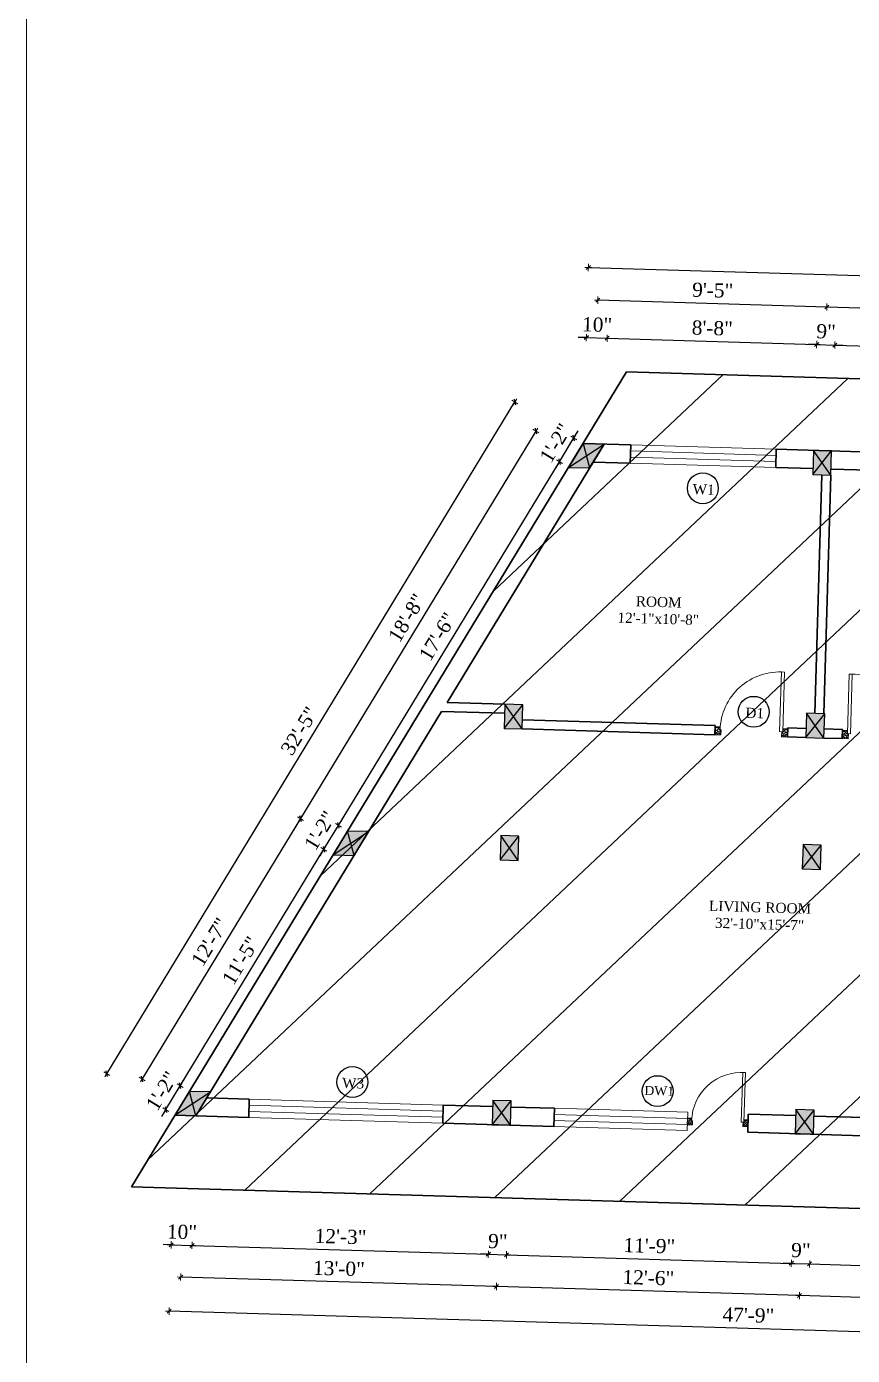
# Model space of a CAD drawing. Header units: inches. Extents: x 4069 to 291496, y -47643 to 12535.
# Drawn here: x 118399 to 118807, y -28215 to -27558 of the extents above; entities that cross this region are included whole.
import ezdxf

# ---------------------------------------------------------------- set-up
doc = ezdxf.new("R2010")
doc.units = ezdxf.units.IN
doc.header["$LTSCALE"] = 5
doc.header["$MEASUREMENT"] = 0
for name, color, linetype, lineweight in [('A-WALL', 7, 'Continuous', 9), ('Dimension', 7, 'Continuous', 18), ('DOOR', 62, 'Continuous', 0), ('Dw', 2, 'Continuous', 18), ('ele1', 21, 'Continuous', 20)]:
    doc.layers.add(name, color=color, linetype=linetype, lineweight=lineweight)
doc.layers.add('dim line', color=7, linetype='Continuous', lineweight=15, true_color=0xfab2b2)
doc.layers.add('TEXT', color=6, linetype='Continuous')
doc.layers.add('WALL', color=7, linetype='Continuous')
doc.styles.add('ordinary', font='times.ttf')
doc.dimstyles.new('Copy of 96', dxfattribs={"dimtxt": 7, "dimasz": 4, "dimexe": 0.5, "dimexo": 0.5, "dimgap": 3, "dimtad": 1, "dimdec": 1, "dimzin": 11, "dimdsep": 46, "dimlunit": 4, "dimtxsty": 'ordinary', "dimblk": 'OBLIQUE', "dimcen": 0.09, "dimse1": 1, "dimse2": 1, "dimclrt": 6, "dimazin": 0, "dimtfac": 1, "dimtdec": 1, "dimtix": 1, "dimtmove": 2, "dimatfit": 3, "dimldrblk": 'leader', "dimfxl": 0.5, "dimfxlon": 1, "dimtolj": 1, "dimtzin": 0, "dimarcsym": 0})

# ---------------------------------------------------------------- blocks, each defined once
blk = doc.blocks.new('c2a')
at = {"color": 1, "ltscale": 5}
for p, q in [((18091.63, 4625.76), (18084.82, 4613.76)), ((18101.98, 4625.76), (18091.63, 4625.76)), ((18095.17, 4613.76), (18101.98, 4625.76)), ((18084.82, 4613.76), (18095.17, 4613.76))]:
    blk.add_line(p, q, dxfattribs=at)
blk = doc.blocks.new('A$C27B36B59')
at = {"layer": 'DOOR'}
for p, q in [((0, 4), (0, 0)), ((2.5, 4), (0, 4)), ((0, 0), (3, 0)), ((2.5, 2.5), (2.5, 4)), ((3, 2.5), (2.5, 2.5)), ((3, 0), (3, 2.5))]:
    blk.add_line(p, q, dxfattribs=at)
for centre, radius, start, end in [((-1.4, -0.54), 4.75, 22.14107, 72.83803), ((1.34, 2.09), 1.64, 45.13802, 144.89476), ((2.21, 0.3), 2.49, 83.31492, 152.65798), ((0.13, 0.37), 2.05, 349.48753, 93.68048), ((1.96, -0.47), 2.01, 58.74475, 166.49498), ((-0.06, 0.32), 1.13, 343.54197, 86.94698), ((2.08, -0.4), 1.17, 38.28162, 160.15192)]:
    blk.add_arc(centre, radius, start, end, dxfattribs=at)
blk = doc.blocks.new('D2')
at = {"layer": 'DOOR'}
for p, q in [((74473.95, 24047.59), (74473.95, 24018.09)), ((74473.95, 24047.59), (74475.45, 24047.59)), ((74475.45, 24047.59), (74475.45, 24018.13))]:
    blk.add_line(p, q, dxfattribs=at)
blk.add_arc((74473.95, 24047.59), 29.5, 180, 272.9146, dxfattribs=at)
at = {"layer": 'DOOR', "xscale": -1, "rotation": 180}
blk.add_blockref('A$C27B36B59', (74441.95, 24050.09), dxfattribs=at)
at = {"layer": 'DOOR', "rotation": 180}
blk.add_blockref('A$C27B36B59', (74477.95, 24050.09), dxfattribs=at)
blk = doc.blocks.new('oblique')
at = {"color": 0, "lineweight": -2}
blk.add_line((0.25, 0.25), (-0.25, -0.25), dxfattribs=at)
at = {"layer": 'dim line', "lineweight": 9}
for p, q in [((-0.4375, 0), (0.4375, 0)), ((0, 0.4375), (0, -0.4375))]:
    blk.add_line(p, q, dxfattribs=at)
blk = doc.blocks.new('*D5235')
at = {"layer": 'A-WALL', "color": 0, "lineweight": -2, "ltscale": 50, "transparency": 16777216}
blk.add_line((118934.1, -28189.87), (118781.17, -28185.3), dxfattribs=at)
at = {"layer": 'Defpoints', "color": 0, "ltscale": 50, "transparency": 16777216}
for p in [(118783.56, -28105.41), (118936.49, -28109.97), (118781.17, -28185.3)]:
    blk.add_point(p, dxfattribs=at)
at = {"layer": 'A-WALL', "color": 0, "lineweight": -2, "ltscale": 50, "transparency": 16777216, "xscale": 4, "yscale": 4, "zscale": 4}
for p, rotation in [((118781.17, -28185.3), 178.2899854281163), ((118934.1, -28189.87), 358.2899854281163)]:
    blk.add_blockref('oblique', p, dxfattribs=dict(at, rotation=rotation))
at = {"layer": 'A-WALL', "color": 6, "ltscale": 50, "transparency": 16777216, "insert": (118857.83, -28181.01), "char_height": 7, "attachment_point": 5, "rotation": 358.28999, "style": 'ordinary'}
blk.add_mtext('\\A1;12\'-9"', dxfattribs=at)
blk = doc.blocks.new('_OBLIQUE')
at = {"color": 0, "linetype": 'ByBlock'}
blk.add_line((-0.5, -0.5), (0.5, 0.5), dxfattribs=at)
blk = doc.blocks.new('leader')
at = {"layer": 'Dimension'}
for p, q in [((0, -4.33), (0, 4.33)), ((-4.42, 0), (4.42, 0))]:
    blk.add_line(p, q, dxfattribs=at)
blk = doc.blocks.new('*D5236')
at = {"layer": 'A-WALL', "color": 0, "lineweight": -2, "ltscale": 50, "transparency": 16777216}
blk.add_line((118781.17, -28185.3), (118631.24, -28180.82), dxfattribs=at)
at = {"layer": 'Defpoints', "color": 0, "ltscale": 50, "transparency": 16777216}
for p in [(118633.62, -28100.93), (118783.56, -28105.41), (118631.24, -28180.82)]:
    blk.add_point(p, dxfattribs=at)
at = {"layer": 'A-WALL', "color": 0, "lineweight": -2, "ltscale": 50, "transparency": 16777216, "xscale": 4, "yscale": 4, "zscale": 4}
for p, rotation in [((118631.24, -28180.82), 178.2899854281163), ((118781.17, -28185.3), 358.2899854281163)]:
    blk.add_blockref('oblique', p, dxfattribs=dict(at, rotation=rotation))
at = {"layer": 'A-WALL', "color": 6, "ltscale": 50, "transparency": 16777216, "insert": (118706.4, -28176.5), "char_height": 7, "attachment_point": 5, "rotation": 358.28999, "style": 'ordinary'}
blk.add_mtext('\\A1;12\'-6"', dxfattribs=at)
blk = doc.blocks.new('*D5237')
at = {"layer": 'A-WALL', "color": 0, "lineweight": -2, "ltscale": 50, "transparency": 16777216}
blk.add_line((118631.24, -28180.82), (118474.98, -28176.16), dxfattribs=at)
at = {"layer": 'Defpoints', "color": 0, "ltscale": 50, "transparency": 16777216}
for p in [(118477.37, -28096.27), (118633.62, -28100.93), (118474.98, -28176.16)]:
    blk.add_point(p, dxfattribs=at)
at = {"layer": 'A-WALL', "color": 0, "lineweight": -2, "ltscale": 50, "transparency": 16777216, "xscale": 4, "yscale": 4, "zscale": 4}
for p, rotation in [((118474.98, -28176.16), 178.2899854281163), ((118631.24, -28180.82), 358.2899854281163)]:
    blk.add_blockref('oblique', p, dxfattribs=dict(at, rotation=rotation))
at = {"layer": 'A-WALL', "color": 6, "ltscale": 50, "transparency": 16777216, "insert": (118553.31, -28171.93), "char_height": 7, "attachment_point": 5, "rotation": 358.28999, "style": 'ordinary'}
blk.add_mtext('\\A1;13\'-0"', dxfattribs=at)
blk = doc.blocks.new('*D5238')
at = {"layer": 'A-WALL', "color": 0, "lineweight": -2, "ltscale": 50, "transparency": 16777216}
blk.add_line((119042.05, -28210.12), (118469.3, -28193.02), dxfattribs=at)
at = {"layer": 'Defpoints', "color": 0, "ltscale": 50, "transparency": 16777216}
for p in [(118472.19, -28096.11), (119044.94, -28113.21), (118469.3, -28193.02)]:
    blk.add_point(p, dxfattribs=at)
at = {"layer": 'A-WALL', "color": 0, "lineweight": -2, "ltscale": 50, "transparency": 16777216, "xscale": 4, "yscale": 4, "zscale": 4}
for p, rotation in [((118469.3, -28193.02), 178.2899854281163), ((119042.05, -28210.12), 358.2899854281163)]:
    blk.add_blockref('oblique', p, dxfattribs=dict(at, rotation=rotation))
at = {"layer": 'A-WALL', "color": 6, "ltscale": 50, "transparency": 16777216, "insert": (118755.87, -28195), "char_height": 7, "attachment_point": 5, "rotation": 358.28999, "style": 'ordinary'}
blk.add_mtext('\\A1;47\'-9"', dxfattribs=at)
blk = doc.blocks.new('*D5239')
at = {"layer": 'A-WALL', "color": 0, "lineweight": -2, "ltscale": 50, "transparency": 16777216}
for p, q in [((118467.63, -28093.34), (118474.8, -28081.55)), ((118474.8, -28081.55), (118476.88, -28078.13)), ((118467.63, -28093.34), (118465.55, -28096.76))]:
    blk.add_line(p, q, dxfattribs=at)
at = {"layer": 'Defpoints', "color": 0, "ltscale": 50, "transparency": 16777216}
for p in [(118474.8, -28081.55), (118479.36, -28084.32), (118472.19, -28096.11)]:
    blk.add_point(p, dxfattribs=at)
at = {"layer": 'A-WALL', "color": 0, "lineweight": -2, "ltscale": 50, "transparency": 16777216, "xscale": 4, "yscale": 4, "zscale": 4}
for p, rotation in [((118474.8, -28081.55), 238.7014709224131), ((118467.63, -28093.34), 58.70147092241314)]:
    blk.add_blockref('oblique', p, dxfattribs=dict(at, rotation=rotation))
at = {"layer": 'A-WALL', "color": 6, "ltscale": 50, "transparency": 16777216, "insert": (118465.66, -28084.07), "char_height": 7, "attachment_point": 5, "rotation": 58.70147, "style": 'ordinary'}
blk.add_mtext('\\A1;1\'-2"', dxfattribs=at)
blk = doc.blocks.new('*D5240')
at = {"layer": 'A-WALL', "color": 0, "lineweight": -2, "ltscale": 50, "transparency": 16777216}
blk.add_line((118474.8, -28081.55), (118545.89, -27964.62), dxfattribs=at)
at = {"layer": 'Defpoints', "color": 0, "ltscale": 50, "transparency": 16777216}
for p in [(118545.89, -27964.62), (118550.45, -27967.39), (118479.36, -28084.32)]:
    blk.add_point(p, dxfattribs=at)
at = {"layer": 'A-WALL', "color": 0, "lineweight": -2, "ltscale": 50, "transparency": 16777216, "xscale": 4, "yscale": 4, "zscale": 4}
for p, rotation in [((118545.89, -27964.62), 58.7014709227024), ((118474.8, -28081.55), 238.7014709227024)]:
    blk.add_blockref('oblique', p, dxfattribs=dict(at, rotation=rotation))
at = {"layer": 'A-WALL', "color": 6, "ltscale": 50, "transparency": 16777216, "insert": (118504.74, -28019.67), "char_height": 7, "attachment_point": 5, "rotation": 58.70147, "style": 'ordinary'}
blk.add_mtext('\\A1;11\'-5"', dxfattribs=at)
blk = doc.blocks.new('*D5241')
at = {"layer": 'A-WALL', "color": 0, "lineweight": -2, "ltscale": 50, "transparency": 16777216}
for p, q in [((118553.06, -27952.82), (118555.14, -27949.41)), ((118545.89, -27964.62), (118553.06, -27952.82)), ((118545.89, -27964.62), (118543.81, -27968.03))]:
    blk.add_line(p, q, dxfattribs=at)
at = {"layer": 'Defpoints', "color": 0, "ltscale": 50, "transparency": 16777216}
for p in [(118553.06, -27952.82), (118557.62, -27955.6), (118550.45, -27967.39)]:
    blk.add_point(p, dxfattribs=at)
at = {"layer": 'A-WALL', "color": 0, "lineweight": -2, "ltscale": 50, "transparency": 16777216, "xscale": 4, "yscale": 4, "zscale": 4}
for p, rotation in [((118553.06, -27952.82), 238.7014709227024), ((118545.89, -27964.62), 58.70147092270243)]:
    blk.add_blockref('oblique', p, dxfattribs=dict(at, rotation=rotation))
at = {"layer": 'A-WALL', "color": 6, "ltscale": 50, "transparency": 16777216, "insert": (118543.92, -27955.34), "char_height": 7, "attachment_point": 5, "rotation": 58.70147, "style": 'ordinary'}
blk.add_mtext('\\A1;1\'-2"', dxfattribs=at)
blk = doc.blocks.new('*D5242')
at = {"layer": 'A-WALL', "color": 0, "lineweight": -2, "ltscale": 50, "transparency": 16777216}
blk.add_line((118553.06, -27952.82), (118662.38, -27773.01), dxfattribs=at)
at = {"layer": 'Defpoints', "color": 0, "ltscale": 50, "transparency": 16777216}
for p in [(118662.38, -27773.01), (118666.95, -27775.78), (118557.62, -27955.6)]:
    blk.add_point(p, dxfattribs=at)
at = {"layer": 'A-WALL', "color": 0, "lineweight": -2, "ltscale": 50, "transparency": 16777216, "xscale": 4, "yscale": 4, "zscale": 4}
for p, rotation in [((118662.38, -27773.01), 58.7014709227024), ((118553.06, -27952.82), 238.7014709227024)]:
    blk.add_blockref('oblique', p, dxfattribs=dict(at, rotation=rotation))
at = {"layer": 'A-WALL', "color": 6, "ltscale": 50, "transparency": 16777216, "insert": (118602.11, -27859.5), "char_height": 7, "attachment_point": 5, "rotation": 58.70147, "style": 'ordinary'}
blk.add_mtext('\\A1;17\'-6"', dxfattribs=at)
blk = doc.blocks.new('*D5243')
at = {"layer": 'A-WALL', "color": 0, "lineweight": -2, "ltscale": 50, "transparency": 16777216}
for p, q in [((118669.55, -27761.22), (118671.63, -27757.8)), ((118662.38, -27773.01), (118669.55, -27761.22)), ((118662.38, -27773.01), (118660.3, -27776.42))]:
    blk.add_line(p, q, dxfattribs=at)
at = {"layer": 'Defpoints', "color": 0, "ltscale": 50, "transparency": 16777216}
for p in [(118669.55, -27761.22), (118674.12, -27763.99), (118666.95, -27775.78)]:
    blk.add_point(p, dxfattribs=at)
at = {"layer": 'A-WALL', "color": 0, "lineweight": -2, "ltscale": 50, "transparency": 16777216, "xscale": 4, "yscale": 4, "zscale": 4}
for p, rotation in [((118669.55, -27761.22), 238.7014709227024), ((118662.38, -27773.01), 58.70147092270243)]:
    blk.add_blockref('oblique', p, dxfattribs=dict(at, rotation=rotation))
at = {"layer": 'A-WALL', "color": 6, "ltscale": 50, "transparency": 16777216, "insert": (118660.41, -27763.73), "char_height": 7, "attachment_point": 5, "rotation": 58.70147, "style": 'ordinary'}
blk.add_mtext('\\A1;1\'-2"', dxfattribs=at)
blk = doc.blocks.new('*D5244')
at = {"layer": 'A-WALL', "color": 0, "lineweight": -2, "ltscale": 50, "transparency": 16777216}
blk.add_line((118650.75, -27757.86), (118534.26, -27949.47), dxfattribs=at)
at = {"layer": 'Defpoints', "color": 0, "ltscale": 50, "transparency": 16777216}
for p in [(118670.53, -27769.89), (118534.26, -27949.47), (118554.04, -27961.49)]:
    blk.add_point(p, dxfattribs=at)
at = {"layer": 'A-WALL', "color": 0, "lineweight": -2, "ltscale": 50, "transparency": 16777216, "xscale": 4, "yscale": 4, "zscale": 4}
for p, rotation in [((118650.75, -27757.86), 58.70147092239516), ((118534.26, -27949.47), 238.7014709223951)]:
    blk.add_blockref('oblique', p, dxfattribs=dict(at, rotation=rotation))
at = {"layer": 'A-WALL', "color": 6, "ltscale": 50, "transparency": 16777216, "insert": (118586.9, -27850.26), "char_height": 7, "attachment_point": 5, "rotation": 58.70147, "style": 'ordinary'}
blk.add_mtext('\\A1;18\'-8"', dxfattribs=at)
blk = doc.blocks.new('*D5245')
at = {"layer": 'A-WALL', "color": 0, "lineweight": -2, "ltscale": 50, "transparency": 16777216}
blk.add_line((118534.26, -27949.47), (118456, -28078.19), dxfattribs=at)
at = {"layer": 'Defpoints', "color": 0, "ltscale": 50, "transparency": 16777216}
for p in [(118554.04, -27961.49), (118456, -28078.19), (118475.78, -28090.22)]:
    blk.add_point(p, dxfattribs=at)
at = {"layer": 'A-WALL', "color": 0, "lineweight": -2, "ltscale": 50, "transparency": 16777216, "xscale": 4, "yscale": 4, "zscale": 4}
for p, rotation in [((118534.26, -27949.47), 58.70147092270243), ((118456, -28078.19), 238.7014709227024)]:
    blk.add_blockref('oblique', p, dxfattribs=dict(at, rotation=rotation))
at = {"layer": 'A-WALL', "color": 6, "ltscale": 50, "transparency": 16777216, "insert": (118489.51, -28010.42), "char_height": 7, "attachment_point": 5, "rotation": 58.70147, "style": 'ordinary'}
blk.add_mtext('\\A1;12\'-7"', dxfattribs=at)
blk = doc.blocks.new('*D5246')
at = {"layer": 'A-WALL', "color": 0, "lineweight": -2, "ltscale": 50, "transparency": 16777216}
blk.add_line((118438.42, -28075.58), (118640.34, -27743.46), dxfattribs=at)
at = {"layer": 'Defpoints', "color": 0, "ltscale": 50, "transparency": 16777216}
for p in [(118640.34, -27743.46), (118674.12, -27763.99), (118472.19, -28096.11)]:
    blk.add_point(p, dxfattribs=at)
at = {"layer": 'A-WALL', "color": 0, "lineweight": -2, "ltscale": 50, "transparency": 16777216, "xscale": 4, "yscale": 4, "zscale": 4}
for p, rotation in [((118640.34, -27743.46), 58.70147092239888), ((118438.42, -28075.58), 238.7014709223989)]:
    blk.add_blockref('oblique', p, dxfattribs=dict(at, rotation=rotation))
at = {"layer": 'A-WALL', "color": 6, "ltscale": 50, "transparency": 16777216, "insert": (118533.77, -27906.11), "char_height": 7, "attachment_point": 5, "rotation": 58.70147, "style": 'ordinary'}
blk.add_mtext('\\A1;32\'-5"', dxfattribs=at)
blk = doc.blocks.new('*D5247')
at = {"layer": 'A-WALL', "color": 0, "lineweight": -2, "ltscale": 50, "transparency": 16777216}
for p, q in [((118675.68, -27711.64), (118671.68, -27711.52)), ((118675.68, -27711.64), (118686.02, -27711.95)), ((118686.02, -27711.95), (118690.02, -27712.07))]:
    blk.add_line(p, q, dxfattribs=at)
at = {"layer": 'Defpoints', "color": 0, "ltscale": 50, "transparency": 16777216}
for p in [(118686.02, -27711.95), (118674.12, -27763.99), (118684.46, -27764.3)]:
    blk.add_point(p, dxfattribs=at)
at = {"layer": 'A-WALL', "color": 0, "lineweight": -2, "ltscale": 50, "transparency": 16777216, "xscale": 4, "yscale": 4, "zscale": 4}
for p, rotation in [((118675.68, -27711.64), 358.2899854281679), ((118686.02, -27711.95), 178.2899854281679)]:
    blk.add_blockref('oblique', p, dxfattribs=dict(at, rotation=rotation))
at = {"layer": 'A-WALL', "color": 6, "ltscale": 50, "transparency": 16777216, "insert": (118681.05, -27705.24), "char_height": 7, "attachment_point": 5, "rotation": 358.28999, "style": 'ordinary'}
blk.add_mtext('\\A1;10"', dxfattribs=at)
blk = doc.blocks.new('*D5248')
at = {"layer": 'A-WALL', "color": 0, "lineweight": -2, "ltscale": 50, "transparency": 16777216}
blk.add_line((118686.02, -27711.95), (118789.63, -27715.04), dxfattribs=at)
at = {"layer": 'Defpoints', "color": 0, "ltscale": 50, "transparency": 16777216}
for p in [(118789.63, -27715.04), (118684.46, -27764.3), (118788.07, -27767.39)]:
    blk.add_point(p, dxfattribs=at)
at = {"layer": 'A-WALL', "color": 0, "lineweight": -2, "ltscale": 50, "transparency": 16777216, "xscale": 4, "yscale": 4, "zscale": 4}
for p, rotation in [((118686.02, -27711.95), 178.2899854281163), ((118789.63, -27715.04), 358.2899854281163)]:
    blk.add_blockref('oblique', p, dxfattribs=dict(at, rotation=rotation))
at = {"layer": 'A-WALL', "color": 6, "ltscale": 50, "transparency": 16777216, "insert": (118738.02, -27706.94), "char_height": 7, "attachment_point": 5, "rotation": 358.28999, "style": 'ordinary'}
blk.add_mtext('\\A1;8\'-8"', dxfattribs=at)
blk = doc.blocks.new('*D5249')
at = {"layer": 'A-WALL', "color": 0, "lineweight": -2, "ltscale": 50, "transparency": 16777216}
for p, q in [((118789.63, -27715.04), (118785.63, -27714.92)), ((118789.63, -27715.04), (118798.62, -27715.31)), ((118798.62, -27715.31), (118802.62, -27715.43))]:
    blk.add_line(p, q, dxfattribs=at)
at = {"layer": 'Defpoints', "color": 0, "ltscale": 50, "transparency": 16777216}
for p in [(118798.62, -27715.31), (118788.07, -27767.39), (118797.06, -27767.66)]:
    blk.add_point(p, dxfattribs=at)
at = {"layer": 'A-WALL', "color": 0, "lineweight": -2, "ltscale": 50, "transparency": 16777216, "xscale": 4, "yscale": 4, "zscale": 4}
for p, rotation in [((118789.63, -27715.04), 358.2899854281163), ((118798.62, -27715.31), 178.2899854281163)]:
    blk.add_blockref('oblique', p, dxfattribs=dict(at, rotation=rotation))
at = {"layer": 'A-WALL', "color": 6, "ltscale": 50, "transparency": 16777216, "insert": (118794.32, -27708.61), "char_height": 7, "attachment_point": 5, "rotation": 358.28999, "style": 'ordinary'}
blk.add_mtext('\\A1;9"', dxfattribs=at)
blk = doc.blocks.new('*D5250')
at = {"layer": 'A-WALL', "color": 0, "lineweight": -2, "ltscale": 50, "transparency": 16777216}
blk.add_line((118798.62, -27715.31), (118953.56, -27719.94), dxfattribs=at)
at = {"layer": 'Defpoints', "color": 0, "ltscale": 50, "transparency": 16777216}
for p in [(118953.56, -27719.94), (118797.06, -27767.66), (118951.99, -27772.29)]:
    blk.add_point(p, dxfattribs=at)
at = {"layer": 'A-WALL', "color": 0, "lineweight": -2, "ltscale": 50, "transparency": 16777216, "xscale": 4, "yscale": 4, "zscale": 4}
for p, rotation in [((118798.62, -27715.31), 178.2899854281163), ((118953.56, -27719.94), 358.2899854281163)]:
    blk.add_blockref('oblique', p, dxfattribs=dict(at, rotation=rotation))
at = {"layer": 'A-WALL', "color": 6, "ltscale": 50, "transparency": 16777216, "insert": (118876.28, -27711.13), "char_height": 7, "attachment_point": 5, "rotation": 358.28999, "style": 'ordinary'}
blk.add_mtext('\\A1;12\'-11"', dxfattribs=at)
blk = doc.blocks.new('*D5255')
at = {"layer": 'A-WALL', "color": 0, "lineweight": -2, "ltscale": 50, "transparency": 16777216}
blk.add_line((118958.61, -27701.4), (118794.68, -27696.51), dxfattribs=at)
at = {"layer": 'Defpoints', "color": 0, "ltscale": 50, "transparency": 16777216}
for p in [(118794.68, -27696.51), (118792.56, -27767.53), (118956.49, -27772.42)]:
    blk.add_point(p, dxfattribs=at)
at = {"layer": 'A-WALL', "color": 0, "lineweight": -2, "ltscale": 50, "transparency": 16777216, "xscale": 4, "yscale": 4, "zscale": 4}
for p, rotation in [((118794.68, -27696.51), 178.2899854281163), ((118958.61, -27701.4), 358.2899854281163)]:
    blk.add_blockref('oblique', p, dxfattribs=dict(at, rotation=rotation))
at = {"layer": 'A-WALL', "color": 6, "ltscale": 50, "transparency": 16777216, "insert": (118876.84, -27692.4), "char_height": 7, "attachment_point": 5, "rotation": 358.28999, "style": 'ordinary'}
blk.add_mtext('\\A1;13\'-8"', dxfattribs=at)
blk = doc.blocks.new('*D5256')
at = {"layer": 'A-WALL', "color": 0, "lineweight": -2, "ltscale": 50, "transparency": 16777216}
blk.add_line((118794.68, -27696.51), (118681.41, -27693.13), dxfattribs=at)
at = {"layer": 'Defpoints', "color": 0, "ltscale": 50, "transparency": 16777216}
for p in [(118681.41, -27693.13), (118679.29, -27764.14), (118792.56, -27767.53)]:
    blk.add_point(p, dxfattribs=at)
at = {"layer": 'A-WALL', "color": 0, "lineweight": -2, "ltscale": 50, "transparency": 16777216, "xscale": 4, "yscale": 4, "zscale": 4}
for p, rotation in [((118681.41, -27693.13), 178.2899854281163), ((118794.68, -27696.51), 358.2899854281163)]:
    blk.add_blockref('oblique', p, dxfattribs=dict(at, rotation=rotation))
at = {"layer": 'A-WALL', "color": 6, "ltscale": 50, "transparency": 16777216, "insert": (118738.24, -27688.25), "char_height": 7, "attachment_point": 5, "rotation": 358.28999, "style": 'ordinary'}
blk.add_mtext('\\A1;9\'-5"', dxfattribs=at)
blk = doc.blocks.new('*D5257')
at = {"layer": 'A-WALL', "color": 0, "lineweight": -2, "ltscale": 50, "transparency": 16777216}
blk.add_line((118676.71, -27676.96), (119055.55, -27688.27), dxfattribs=at)
at = {"layer": 'Defpoints', "color": 0, "ltscale": 50, "transparency": 16777216}
for p in [(119055.55, -27688.27), (118674.12, -27763.99), (119052.95, -27775.3)]:
    blk.add_point(p, dxfattribs=at)
at = {"layer": 'A-WALL', "color": 0, "lineweight": -2, "ltscale": 50, "transparency": 16777216, "xscale": 4, "yscale": 4, "zscale": 4}
for p, rotation in [((118676.71, -27676.96), 178.2899854281163), ((119055.55, -27688.27), 358.2899854281163)]:
    blk.add_blockref('oblique', p, dxfattribs=dict(at, rotation=rotation))
at = {"layer": 'A-WALL', "color": 6, "ltscale": 50, "transparency": 16777216, "insert": (118866.33, -27676.05), "char_height": 7, "attachment_point": 5, "rotation": 358.28999, "style": 'ordinary'}
blk.add_mtext('\\A1;31\'-7"', dxfattribs=at)
blk = doc.blocks.new('*D5258')
at = {"layer": 'A-WALL', "color": 0, "lineweight": -2, "ltscale": 50, "transparency": 16777216}
for p, q in [((118470.28, -28160.21), (118466.28, -28160.09)), ((118470.28, -28160.21), (118480.63, -28160.52)), ((118480.63, -28160.52), (118484.62, -28160.64))]:
    blk.add_line(p, q, dxfattribs=at)
at = {"layer": 'Defpoints', "color": 0, "ltscale": 50, "transparency": 16777216}
for p in [(118472.19, -28096.11), (118482.54, -28096.42), (118480.63, -28160.52)]:
    blk.add_point(p, dxfattribs=at)
at = {"layer": 'A-WALL', "color": 0, "lineweight": -2, "ltscale": 50, "transparency": 16777216, "xscale": 4, "yscale": 4, "zscale": 4}
for p, rotation in [((118470.28, -28160.21), 358.2899854281163), ((118480.63, -28160.52), 178.2899854281163)]:
    blk.add_blockref('oblique', p, dxfattribs=dict(at, rotation=rotation))
at = {"layer": 'A-WALL', "color": 6, "ltscale": 50, "transparency": 16777216, "insert": (118475.65, -28153.81), "char_height": 7, "attachment_point": 5, "rotation": 358.28999, "style": 'ordinary'}
blk.add_mtext('\\A1;10"', dxfattribs=at)
blk = doc.blocks.new('*D5259')
at = {"layer": 'A-WALL', "color": 0, "lineweight": -2, "ltscale": 50, "transparency": 16777216}
blk.add_line((118480.63, -28160.52), (118627.21, -28164.9), dxfattribs=at)
at = {"layer": 'Defpoints', "color": 0, "ltscale": 50, "transparency": 16777216}
for p in [(118482.54, -28096.42), (118629.12, -28100.8), (118627.21, -28164.9)]:
    blk.add_point(p, dxfattribs=at)
at = {"layer": 'A-WALL', "color": 0, "lineweight": -2, "ltscale": 50, "transparency": 16777216, "xscale": 4, "yscale": 4, "zscale": 4}
for p, rotation in [((118480.63, -28160.52), 178.2899854281163), ((118627.21, -28164.9), 358.2899854281163)]:
    blk.add_blockref('oblique', p, dxfattribs=dict(at, rotation=rotation))
at = {"layer": 'A-WALL', "color": 6, "ltscale": 50, "transparency": 16777216, "insert": (118554.11, -28156.15), "char_height": 7, "attachment_point": 5, "rotation": 358.28999, "style": 'ordinary'}
blk.add_mtext('\\A1;12\'-3"', dxfattribs=at)
blk = doc.blocks.new('*D5260')
at = {"layer": 'A-WALL', "color": 0, "lineweight": -2, "ltscale": 50, "transparency": 16777216}
for p, q in [((118627.21, -28164.9), (118623.21, -28164.78)), ((118627.21, -28164.9), (118636.21, -28165.16)), ((118636.21, -28165.16), (118640.2, -28165.28))]:
    blk.add_line(p, q, dxfattribs=at)
at = {"layer": 'Defpoints', "color": 0, "ltscale": 50, "transparency": 16777216}
for p in [(118629.12, -28100.8), (118638.12, -28101.07), (118636.21, -28165.16)]:
    blk.add_point(p, dxfattribs=at)
at = {"layer": 'A-WALL', "color": 0, "lineweight": -2, "ltscale": 50, "transparency": 16777216, "xscale": 4, "yscale": 4, "zscale": 4}
for p, rotation in [((118627.21, -28164.9), 358.2899854281163), ((118636.21, -28165.16), 178.2899854281163)]:
    blk.add_blockref('oblique', p, dxfattribs=dict(at, rotation=rotation))
at = {"layer": 'A-WALL', "color": 6, "ltscale": 50, "transparency": 16777216, "insert": (118631.9, -28158.46), "char_height": 7, "attachment_point": 5, "rotation": 358.28999, "style": 'ordinary'}
blk.add_mtext('\\A1;9"', dxfattribs=at)
blk = doc.blocks.new('*D5261')
at = {"layer": 'A-WALL', "color": 0, "lineweight": -2, "ltscale": 50, "transparency": 16777216}
blk.add_line((118636.21, -28165.16), (118777.14, -28169.37), dxfattribs=at)
at = {"layer": 'Defpoints', "color": 0, "ltscale": 50, "transparency": 16777216}
for p in [(118638.12, -28101.07), (118779.06, -28105.27), (118777.14, -28169.37)]:
    blk.add_point(p, dxfattribs=at)
at = {"layer": 'A-WALL', "color": 0, "lineweight": -2, "ltscale": 50, "transparency": 16777216, "xscale": 4, "yscale": 4, "zscale": 4}
for p, rotation in [((118636.21, -28165.16), 178.2899854281163), ((118777.14, -28169.37), 358.2899854281163)]:
    blk.add_blockref('oblique', p, dxfattribs=dict(at, rotation=rotation))
at = {"layer": 'A-WALL', "color": 6, "ltscale": 50, "transparency": 16777216, "insert": (118706.87, -28160.7), "char_height": 7, "attachment_point": 5, "rotation": 358.28999, "style": 'ordinary'}
blk.add_mtext('\\A1;11\'-9"', dxfattribs=at)
blk = doc.blocks.new('*D5262')
at = {"layer": 'A-WALL', "color": 0, "lineweight": -2, "ltscale": 50, "transparency": 16777216}
for p, q in [((118777.14, -28169.37), (118773.15, -28169.25)), ((118777.14, -28169.37), (118786.14, -28169.64)), ((118786.14, -28169.64), (118790.14, -28169.76))]:
    blk.add_line(p, q, dxfattribs=at)
at = {"layer": 'Defpoints', "color": 0, "ltscale": 50, "transparency": 16777216}
for p in [(118779.06, -28105.27), (118788.05, -28105.54), (118786.14, -28169.64)]:
    blk.add_point(p, dxfattribs=at)
at = {"layer": 'A-WALL', "color": 0, "lineweight": -2, "ltscale": 50, "transparency": 16777216, "xscale": 4, "yscale": 4, "zscale": 4}
for p, rotation in [((118777.14, -28169.37), 358.2899854281163), ((118786.14, -28169.64), 178.2899854281163)]:
    blk.add_blockref('oblique', p, dxfattribs=dict(at, rotation=rotation))
at = {"layer": 'A-WALL', "color": 6, "ltscale": 50, "transparency": 16777216, "insert": (118781.84, -28162.94), "char_height": 7, "attachment_point": 5, "rotation": 358.28999, "style": 'ordinary'}
blk.add_mtext('\\A1;9"', dxfattribs=at)
blk = doc.blocks.new('*D5263')
at = {"layer": 'A-WALL', "color": 0, "lineweight": -2, "ltscale": 50, "transparency": 16777216}
blk.add_line((118786.14, -28169.64), (118930.08, -28173.94), dxfattribs=at)
at = {"layer": 'Defpoints', "color": 0, "ltscale": 50, "transparency": 16777216}
for p in [(118788.05, -28105.54), (118931.99, -28109.84), (118930.08, -28173.94)]:
    blk.add_point(p, dxfattribs=at)
at = {"layer": 'A-WALL', "color": 0, "lineweight": -2, "ltscale": 50, "transparency": 16777216, "xscale": 4, "yscale": 4, "zscale": 4}
for p, rotation in [((118786.14, -28169.64), 178.2899854281163), ((118930.08, -28173.94), 358.2899854281163)]:
    blk.add_blockref('oblique', p, dxfattribs=dict(at, rotation=rotation))
at = {"layer": 'A-WALL', "color": 6, "ltscale": 50, "transparency": 16777216, "insert": (118858.3, -28165.23), "char_height": 7, "attachment_point": 5, "rotation": 358.28999, "style": 'ordinary'}
blk.add_mtext('\\A1;12\'-0"', dxfattribs=at)

msp = doc.modelspace()

# ---------------------------------------------------------------- hatches: boundary and pattern name
at = {"layer": 'WALL', "linetype": 'ByBlock', "ltscale": 5, "true_color": 0xf8991e}
h = msp.add_hatch(dxfattribs=at)
h.set_pattern_fill('ANSI31', color=30, scale=350, angle=-1.71001457)
h.set_pattern_definition([(43.29, (110443.96, -25270.23), (-29.99899, 31.8453), [])])
h.paths.add_polyline_path([(118450.68787, -28131.4865), (118695.6227, -27728.61617), (119053.91106, -27739.3126), (119044.08621, -28149.20196)])
h = msp.add_hatch(color=30, dxfattribs=at)
h.dxf.hatch_style = 1
h.paths.add_polyline_path([(118675.70434, -27770.04024), (118677.29245, -27776.09032), (118684.46128, -27764.299)])
h.paths.add_polyline_path([(118675.70434, -27770.04024), (118684.46128, -27764.299), (118674.11623, -27763.99015)])
h.paths.add_polyline_path([(118674.11623, -27763.99015), (118666.9474, -27775.78148), (118675.70434, -27770.04024)])
h.paths.add_polyline_path([(118675.70434, -27770.04024), (118666.9474, -27775.78148), (118677.29245, -27776.09032)])
h = msp.add_hatch(color=30, dxfattribs=at)
h.dxf.hatch_style = 1
h.paths.add_polyline_path([(118792.38432, -27773.52363), (118787.70728, -27779.38667), (118796.70327, -27779.65524)])
h.paths.add_polyline_path([(118796.70327, -27779.65524), (118797.06137, -27767.66059), (118792.38432, -27773.52363)])
h.paths.add_polyline_path([(118792.38432, -27773.52363), (118797.06137, -27767.66059), (118788.06537, -27767.39202)])
h.paths.add_polyline_path([(118788.06537, -27767.39202), (118787.70728, -27779.38667), (118792.38432, -27773.52363)])
h = msp.add_hatch(color=30, dxfattribs=at)
h.dxf.hatch_style = 1
h.paths.add_polyline_path([(118639.65021, -27899.02179), (118634.97317, -27904.88483), (118643.96916, -27905.1534)])
h.paths.add_polyline_path([(118643.96916, -27905.1534), (118644.32725, -27893.15874), (118639.65021, -27899.02179)])
h.paths.add_polyline_path([(118639.65021, -27899.02179), (118644.32725, -27893.15874), (118635.33126, -27892.89018)])
h.paths.add_polyline_path([(118635.33126, -27892.89018), (118634.97317, -27904.88483), (118639.65021, -27899.02179)])
h = msp.add_hatch(color=30, dxfattribs=at)
h.dxf.hatch_style = 1
h.paths.add_polyline_path([(118788.93504, -27903.47857), (118784.258, -27909.34162), (118793.25399, -27909.61019)])
h.paths.add_polyline_path([(118793.25399, -27909.61019), (118793.61208, -27897.61553), (118788.93504, -27903.47857)])
h.paths.add_polyline_path([(118788.93504, -27903.47857), (118793.61208, -27897.61553), (118784.61609, -27897.34696)])
h.paths.add_polyline_path([(118784.61609, -27897.34696), (118784.258, -27909.34162), (118788.93504, -27903.47857)])
h = msp.add_hatch(color=30, dxfattribs=at)
h.dxf.hatch_style = 1
h.paths.add_polyline_path([(118559.21095, -27961.64929), (118560.79906, -27967.69938), (118567.96788, -27955.90805)])
h.paths.add_polyline_path([(118559.21095, -27961.64929), (118567.96788, -27955.90805), (118557.62283, -27955.59921)])
h.paths.add_polyline_path([(118557.62283, -27955.59921), (118550.45401, -27967.39054), (118559.21095, -27961.64929)])
h.paths.add_polyline_path([(118559.21095, -27961.64929), (118550.45401, -27967.39054), (118560.79906, -27967.69938)])
h = msp.add_hatch(color=30, dxfattribs=at)
h.dxf.hatch_style = 1
h.paths.add_polyline_path([(118637.71055, -27963.99284), (118633.0335, -27969.85588), (118642.0295, -27970.12445)])
h.paths.add_polyline_path([(118642.0295, -27970.12445), (118642.38759, -27958.1298), (118637.71055, -27963.99284)])
h.paths.add_polyline_path([(118637.71055, -27963.99284), (118642.38759, -27958.1298), (118633.3916, -27957.86123)])
h.paths.add_polyline_path([(118633.3916, -27957.86123), (118633.0335, -27969.85588), (118637.71055, -27963.99284)])
h = msp.add_hatch(color=30, dxfattribs=at)
h.dxf.hatch_style = 1
h.paths.add_polyline_path([(118787.2104, -27968.45605), (118782.53336, -27974.31909), (118791.52935, -27974.58766)])
h.paths.add_polyline_path([(118791.52935, -27974.58766), (118791.88744, -27962.593), (118787.2104, -27968.45605)])
h.paths.add_polyline_path([(118787.2104, -27968.45605), (118791.88744, -27962.593), (118782.89145, -27962.32443)])
h.paths.add_polyline_path([(118782.89145, -27962.32443), (118782.53336, -27974.31909), (118787.2104, -27968.45605)])
h = msp.add_hatch(color=30, dxfattribs=at)
h.dxf.hatch_style = 1
h.paths.add_polyline_path([(118480.95128, -28090.37128), (118482.53939, -28096.42136), (118489.70822, -28084.63003)])
h.paths.add_polyline_path([(118480.95128, -28090.37128), (118489.70822, -28084.63003), (118479.36317, -28084.32119)])
h.paths.add_polyline_path([(118479.36317, -28084.32119), (118472.19434, -28096.11252), (118480.95128, -28090.37128)])
h.paths.add_polyline_path([(118480.95128, -28090.37128), (118472.19434, -28096.11252), (118482.53939, -28096.42136)])
h = msp.add_hatch(color=30, dxfattribs=at)
h.dxf.hatch_style = 1
h.paths.add_polyline_path([(118633.80138, -28094.9345), (118629.12434, -28100.79754), (118638.12033, -28101.06611)])
h.paths.add_polyline_path([(118638.12033, -28101.06611), (118638.47842, -28089.07146), (118633.80138, -28094.9345)])
h.paths.add_polyline_path([(118633.80138, -28094.9345), (118638.47842, -28089.07146), (118629.48243, -28088.80289)])
h.paths.add_polyline_path([(118629.48243, -28088.80289), (118629.12434, -28100.79754), (118633.80138, -28094.9345)])
h = msp.add_hatch(color=30, dxfattribs=at)
h.dxf.hatch_style = 1
h.paths.add_polyline_path([(118783.73458, -28099.41064), (118779.05754, -28105.27369), (118788.05353, -28105.54226)])
h.paths.add_polyline_path([(118788.05353, -28105.54226), (118788.41162, -28093.5476), (118783.73458, -28099.41064)])
h.paths.add_polyline_path([(118783.73458, -28099.41064), (118788.41162, -28093.5476), (118779.41563, -28093.27903)])
h.paths.add_polyline_path([(118779.41563, -28093.27903), (118779.05754, -28105.27369), (118783.73458, -28099.41064)])

# ---------------------------------------------------------------- linework, layer by layer
at = {"color": 1, "ltscale": 5}
for p, q in [((118666.9474, -27775.78148), (118684.46128, -27764.299)), ((118674.11623, -27763.99015), (118677.29245, -27776.09032)), ((118787.70728, -27779.38667), (118797.06137, -27767.66059)), ((118796.70327, -27779.65524), (118788.06537, -27767.39202)), ((118634.97317, -27904.88483), (118644.32725, -27893.15874)), ((118643.96916, -27905.1534), (118635.33126, -27892.89018)), ((118784.258, -27909.34162), (118793.61208, -27897.61553)), ((118793.25399, -27909.61019), (118784.61609, -27897.34696)), ((118550.45401, -27967.39054), (118567.96788, -27955.90805)), ((118560.79906, -27967.69938), (118557.62283, -27955.59921)), ((118633.0335, -27969.85588), (118642.38759, -27958.1298)), ((118642.0295, -27970.12445), (118633.3916, -27957.86123)), ((118782.53336, -27974.31909), (118791.88744, -27962.593)), ((118791.52935, -27974.58766), (118782.89145, -27962.32443)), ((118472.19434, -28096.11252), (118489.70822, -28084.63003)), ((118482.53939, -28096.42136), (118479.36317, -28084.32119)), ((118629.12434, -28100.79754), (118638.47842, -28089.07146)), ((118638.12033, -28101.06611), (118629.48243, -28088.80289)), ((118779.05754, -28105.27369), (118788.41162, -28093.5476)), ((118788.05353, -28105.54226), (118779.41563, -28093.27903))]:
    msp.add_line(p, q, dxfattribs=at)
at = {"layer": 'A-WALL', "lineweight": 30}
for p, q in [((118450.68787, -28131.4865), (118695.6227, -27728.61617)), ((118953.06661, -27736.30197), (118695.6227, -27728.61617)), ((118606.79901, -27892.03837), (118684.46128, -27764.299)), ((118697.72533, -27764.69498), (118674.11623, -27763.99015)), ((118697.45676, -27773.69098), (118697.72533, -27764.69498)), ((118769.4247, -27775.83952), (118769.69327, -27766.84353)), ((118826.54823, -27768.54089), (118769.69327, -27766.84353)), ((118697.45676, -27773.69098), (118679.08466, -27773.14249)), ((118787.79681, -27776.38801), (118769.4247, -27775.83952)), ((118792.20528, -27779.52096), (118788.68405, -27897.46841)), ((118796.70327, -27779.65524), (118793.18204, -27897.60269)), ((118826.27966, -27777.53689), (118796.7928, -27776.65658)), ((118635.33126, -27892.89018), (118606.79901, -27892.03837)), ((118482.53939, -28096.42136), (118604.1107, -27896.46011)), ((118635.19697, -27897.38817), (118604.1107, -27896.46011)), ((118643.96916, -27905.1534), (118739.27804, -27907.99878)), ((118644.10344, -27900.6554), (118739.41232, -27903.50078)), ((118739.27804, -27907.99878), (118739.41232, -27903.50078)), ((118775.26201, -27909.07305), (118775.39629, -27904.57505)), ((118775.39629, -27904.57505), (118784.39228, -27904.84362)), ((118793.38827, -27905.11219), (118802.38427, -27905.38076)), ((118775.26201, -27909.07305), (118784.258, -27909.34162)), ((118793.25399, -27909.61019), (118802.24998, -27909.87876)), ((118802.24998, -27909.87876), (118802.38427, -27905.38076)), ((118487.91601, -28087.57787), (118508.94666, -28088.20572)), ((118508.67809, -28097.20171), (118508.94666, -28088.20572)), ((118604.63534, -28100.06644), (118604.9039, -28091.07045)), ((118604.9039, -28091.07045), (118629.39291, -28091.80155)), ((118638.3889, -28092.07012), (118659.87941, -28092.7117)), ((118659.61084, -28101.7077), (118659.87941, -28092.7117)), ((118755.56809, -28104.57243), (118755.83666, -28095.57644)), ((118755.83666, -28095.57644), (118779.32611, -28096.2777)), ((118472.19434, -28096.11252), (118508.67809, -28097.20171)), ((118604.63534, -28100.06644), (118659.61084, -28101.7077)), ((118788.3221, -28096.54626), (118812.81127, -28097.27737)), ((118755.56809, -28104.57243), (118812.5427, -28106.27336)), ((118450.68787, -28131.4865), (119044.08621, -28149.20196))]:
    msp.add_line(p, q, dxfattribs=at)
at = {"layer": 'Dw', "color": 3}
for p, q in [((118697.72533, -27764.69498), (118769.69327, -27766.84353)), ((118697.45676, -27773.69098), (118769.4247, -27775.83952)), ((118697.54629, -27770.69231), (118769.51422, -27772.84086)), ((118697.63581, -27767.69365), (118769.60375, -27769.8422)), ((118508.94666, -28088.20572), (118604.9039, -28091.07045)), ((118604.72486, -28097.06778), (118508.76761, -28094.20305)), ((118604.81438, -28094.06912), (118508.85713, -28091.20438)), ((118725.76049, -28097.67987), (118659.78989, -28095.71037)), ((118659.87941, -28092.7117), (118725.85002, -28094.68121)), ((118725.58145, -28103.6772), (118725.85002, -28094.68121)), ((118508.67809, -28097.20171), (118604.63534, -28100.06644)), ((118659.61084, -28101.7077), (118725.58145, -28103.6772)), ((118725.67097, -28100.67854), (118659.70036, -28098.70903))]:
    msp.add_line(p, q, dxfattribs=at)
at = {"layer": 'ele1'}
msp.add_lwpolyline([(118398.77009, -26900.77781), (121483.73454, -26900.77781), (121483.73454, -29056.11078), (118398.77009, -29056.11078)], close=True, dxfattribs=at)
msp.add_lwpolyline([(118398.77009, -26900.77781), (121483.73454, -26900.77781), (121483.73454, -29056.11078), (118398.77009, -29056.11078)], close=True, dxfattribs=at)
at = {"layer": 'TEXT'}
for centre in [(118733.3517, -27786.11642), (118758.50986, -27896.648), (118559.97029, -28079.70002), (118710.98215, -28084.20837)]:
    msp.add_circle(centre, 7.64038, dxfattribs=at)
at = {"layer": 'WALL', "color": 2, "linetype": 'ByBlock', "ltscale": 5}
for points in [[(118666.9474, -27775.78148), (118677.29245, -27776.09032), (118684.46128, -27764.299), (118674.11623, -27763.99015)], [(118787.70728, -27779.38667), (118796.70327, -27779.65524), (118797.06137, -27767.66059), (118788.06537, -27767.39202)], [(118634.97317, -27904.88483), (118643.96916, -27905.1534), (118644.32725, -27893.15874), (118635.33126, -27892.89018)], [(118784.258, -27909.34162), (118793.25399, -27909.61019), (118793.61208, -27897.61553), (118784.61609, -27897.34696)], [(118550.45401, -27967.39054), (118560.79906, -27967.69938), (118567.96788, -27955.90805), (118557.62283, -27955.59921)], [(118633.0335, -27969.85588), (118642.0295, -27970.12445), (118642.38759, -27958.1298), (118633.3916, -27957.86123)], [(118782.53336, -27974.31909), (118791.52935, -27974.58766), (118791.88744, -27962.593), (118782.89145, -27962.32443)], [(118472.19434, -28096.11252), (118482.53939, -28096.42136), (118489.70822, -28084.63003), (118479.36317, -28084.32119)], [(118629.12434, -28100.79754), (118638.12033, -28101.06611), (118638.47842, -28089.07146), (118629.48243, -28088.80289)], [(118779.05754, -28105.27369), (118788.05353, -28105.54226), (118788.41162, -28093.5476), (118779.41563, -28093.27903)]]:
    msp.add_lwpolyline(points, close=True, dxfattribs=at)

# ---------------------------------------------------------------- block references
at = {"layer": 'WALL', "color": 2, "linetype": 'ByBlock', "ltscale": 5, "rotation": 358.2899854281289}
for p in [(100452.50311, -31847.8177), (100336.00972, -32039.42676), (100257.75005, -32168.14874)]:
    msp.add_blockref('c2a', p, dxfattribs=at)
at = {"layer": 'WALL', "color": 2, "linetype": 'ByBlock', "xscale": -1, "rotation": 178.289985428129}
msp.add_blockref('D2', (45048.15639, -1647.2025), dxfattribs=at)
at = {"layer": 'WALL', "color": 2, "linetype": 'ByBlock', "rotation": 178.289985428129}
msp.add_blockref('D2', (193964.71073, -6092.99443), dxfattribs=at)
at = {"layer": 'WALL', "color": 2, "linetype": 'ByBlock', "xscale": -0.8333000000002356, "yscale": 0.8333000000000083, "zscale": 0.8333, "rotation": 178.289985428129}
msp.add_blockref('D2', (57318.85553, -6217.72356), dxfattribs=at)

# ---------------------------------------------------------------- texts
at = {"layer": 'TEXT', "style": 'ordinary'}
for s, height, rotation, p in [('W1', 5, 358.29037351, (118728.2295, -27789.02899)), ('D1', 5, 358.28959735, (118754.32225, -27899.58841)), ('W3', 5, 358.29037351, (118554.8481, -28082.61259)), ('DW1', 4.5, 358.29037351, (118704.36195, -28086.08336))]:
    msp.add_text(s, height=height, rotation=rotation, dxfattribs=at).set_placement(p)
at = {"layer": 'TEXT', "char_height": 5, "attachment_point": 8, "rotation": 358.28959735, "style": 'ordinary'}
for s, insert in [('ROOM\\P12\'-1"x10\'-8"', (118711.21081, -27853.20834)), ('LIVING ROOM\\P32\'-10"x15\'-7"', (118761.31635, -28004.19071))]:
    msp.add_mtext_dynamic_manual_height_columns(s, width=101.5687276, gutter_width=1720.71691, heights=[0], dxfattribs=dict(at, insert=insert))

# ---------------------------------------------------------------- dimensions: what is measured, and where the dimension line sits
at = {"layer": 'A-WALL', "ltscale": 50}
for base, p1, p2, angle, picture, middle in [((119055.54557, -27688.27282), (118674.11623, -27763.99015), (119052.94744, -27775.29987), 358.28998543, '*D5257', (118866.32604, -27676.05023)), ((118681.40892, -27693.12744), (118792.56337, -27767.5263), (118679.28875, -27764.14457), 358.28998543, '*D5256', (118738.2423, -27688.25058)), ((118794.68353, -27696.50917), (118956.49033, -27772.42022), (118792.56337, -27767.5263), 358.28998543, '*D5255', (118876.84279, -27692.39849)), ((118789.62822, -27715.0429), (118684.46128, -27764.299), (118788.06537, -27767.39202), 178.28998543, '*D5248', (118738.02194, -27706.93875)), ((118798.62421, -27715.31147), (118788.06537, -27767.39202), (118797.06137, -27767.66059), 178.28998543, '*D5249', (118794.32229, -27708.60946)), ((118953.55518, -27719.93682), (118797.06137, -27767.66059), (118951.99234, -27772.28593), 178.28998543, '*D5250', (118876.28366, -27711.12704)), ((118669.5517, -27761.21504), (118666.9474, -27775.78148), (118674.11623, -27763.99015), 238.70147092, '*D5243', (118660.41322, -27763.73397)), ((118662.38288, -27773.00637), (118557.62283, -27955.59921), (118666.9474, -27775.78148), 238.70147092, '*D5242', (118602.10615, -27859.50179)), ((118553.05831, -27952.8241), (118550.45401, -27967.39054), (118557.62283, -27955.59921), 238.70147092, '*D5241', (118543.91983, -27955.34303)), ((118455.99697, -28078.19004), (118554.03842, -27961.49487), (118475.77875, -28090.21685), 58.70147092, '*D5245', (118489.51236, -28010.41561)), ((118545.88949, -27964.61542), (118479.36317, -28084.32119), (118550.45401, -27967.39054), 238.70147092, '*D5240', (118504.73825, -28019.67256)), ((118480.62579, -28160.51965), (118472.19434, -28096.11252), (118482.53939, -28096.42136), 358.28998543, '*D5258', (118475.64903, -28153.80759)), ((118469.30118, -28193.02206), (119044.93916, -28113.21138), (118472.19434, -28096.11252), 358.28998543, '*D5238', (118755.86967, -28195.00376)), ((118474.98175, -28176.15886), (118633.62234, -28100.93183), (118477.36687, -28096.26694), 358.28998543, '*D5237', (118553.30526, -28171.93366)), ((118627.21073, -28164.89583), (118482.53939, -28096.42136), (118629.12434, -28100.79754), 358.28998543, '*D5259', (118554.11403, -28156.1501)), ((118636.20672, -28165.1644), (118629.12434, -28100.79754), (118638.12033, -28101.06611), 358.28998543, '*D5260', (118631.9048, -28158.46239)), ((118631.23722, -28180.82375), (118783.55553, -28105.40797), (118633.62234, -28100.93183), 358.28998543, '*D5236', (118706.39959, -28176.50418)), ((118777.14393, -28169.37198), (118638.12033, -28101.06611), (118779.05754, -28105.27369), 358.28998543, '*D5261', (118706.8714, -28160.70046)), ((118786.13992, -28169.64055), (118779.05754, -28105.27369), (118788.05353, -28105.54226), 358.28998543, '*D5262', (118781.838, -28162.93853)), ((118781.17042, -28185.29989), (118936.4874, -28109.97364), (118783.55553, -28105.40797), 358.28998543, '*D5235', (118857.83243, -28181.01499)), ((118930.07579, -28173.93764), (118788.05353, -28105.54226), (118931.9894, -28109.83935), 358.28998543, '*D5263', (118858.30363, -28165.23145))]:
    dim = msp.add_linear_dim(base=base, p1=p1, p2=p2, angle=angle, dimstyle='Copy of 96', override={"dimdec": 0, "dimblk": 'oblique', "dimtdec": 0, "dimarcsym": 1}, dxfattribs=at)
    dim.commit()
    dim.dimension.update_dxf_attribs({"geometry": picture, "text_midpoint": middle})
for p1, p2, distance, picture, middle in [((118674.11623, -27763.99015), (118684.46128, -27764.299), 52.37244, '*D5247', (118681.04737, -27705.23782)), ((118472.19434, -28096.11252), (118674.11623, -27763.99015), 39.52759, '*D5246', (118533.77424, -27906.10867)), ((118670.53182, -27769.88582), (118554.03842, -27961.49487), -23.15088, '*D5244', (118586.89752, -27850.25533)), ((118472.19434, -28096.11252), (118479.36317, -28084.32119), 5.34192, '*D5239', (118465.66016, -28084.06501))]:
    dim = msp.add_aligned_dim(p1=p1, p2=p2, distance=distance, dimstyle='Copy of 96', override={"dimdec": 0, "dimblk": 'oblique', "dimtdec": 0, "dimarcsym": 1}, dxfattribs=at)
    dim.commit()
    dim.dimension.update_dxf_attribs({"geometry": picture, "text_midpoint": middle})

doc.saveas('drawing.dxf')
